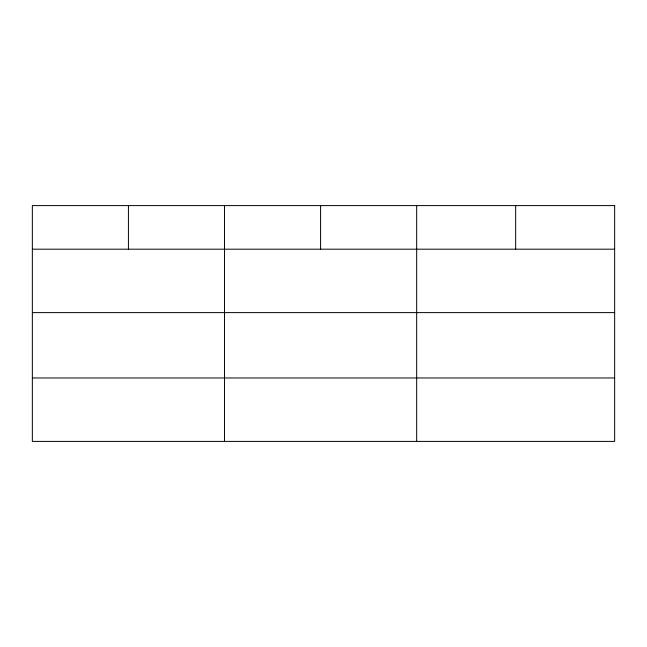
<?xml version="1.0" encoding="UTF-8"?>
<svg xmlns="http://www.w3.org/2000/svg" width="647" height="647" viewBox="0 0 647 647"><rect width="100%" height="100%" fill="white"/><g stroke="black" fill="none" stroke-linecap="round" stroke-linejoin="round"><path stroke-width="0.97" d="M32.35 249.184L614.65 249.184M32.35 312.614L614.65 312.614M32.35 377.969L614.65 377.969M515.659 205.6L515.659 249.184M416.668 205.6L416.668 441.4M320.588 205.6L320.588 249.184M224.509 205.6L224.509 441.4M128.429 205.6L128.429 249.184M614.65 205.6L32.35 205.6L32.35 441.4L614.65 441.4L614.65 205.6"/></g></svg>
